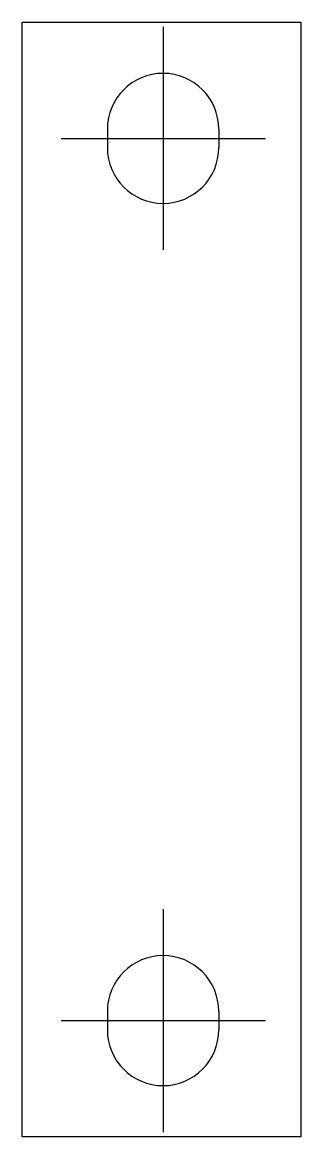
# Model space of a CAD drawing. Header units: millimetres. Extents: x -3183 to 3067, y 1033 to 2218.
# Drawn here: x 2744.1 to 2774.1, y 2063.4 to 2183.4 of the extents above; entities that cross this region are included whole.
import ezdxf

# ---------------------------------------------------------------- set-up
doc = ezdxf.new("R2010")
doc.units = ezdxf.units.MM
doc.linetypes.add('ACAD_ISO04W100', pattern=[30, 24, -3, 0, -3])
doc.layers.add('osie', color=130, linetype='Continuous')

msp = doc.modelspace()

# ---------------------------------------------------------------- linework, layer by layer
for p, q in [((2753.22869, 2171.86728), (2753.22869, 2169.86728)), ((2765.22869, 2171.86728), (2765.22869, 2169.86728)), ((2753.22869, 2076.86728), (2753.22869, 2074.86728)), ((2765.22869, 2076.86728), (2765.22869, 2074.86728))]:
    msp.add_line(p, q)
msp.add_lwpolyline([(2744.05981, 2183.36732), (2774.05981, 2183.36732), (2774.05981, 2063.36732), (2744.05981, 2063.36732)], close=True)
for centre, start, end in [((2759.22869, 2171.86728), 0, 180), ((2759.22869, 2169.86728), 180, 0), ((2759.22869, 2076.86728), 0, 180), ((2759.22869, 2074.86728), 180, 0)]:
    msp.add_arc(centre, 6, start, end)
at = {"layer": 'osie', "linetype": 'ACAD_ISO04W100'}
for p, q in [((2759.22869, 2182.86725), (2759.22869, 2158.86725)), ((2748.25915, 2170.86732), (2770.25915, 2170.86732)), ((2759.22869, 2087.86725), (2759.22869, 2063.86725)), ((2748.25915, 2075.86732), (2770.25915, 2075.86732))]:
    msp.add_line(p, q, dxfattribs=at)

doc.saveas('drawing.dxf')
